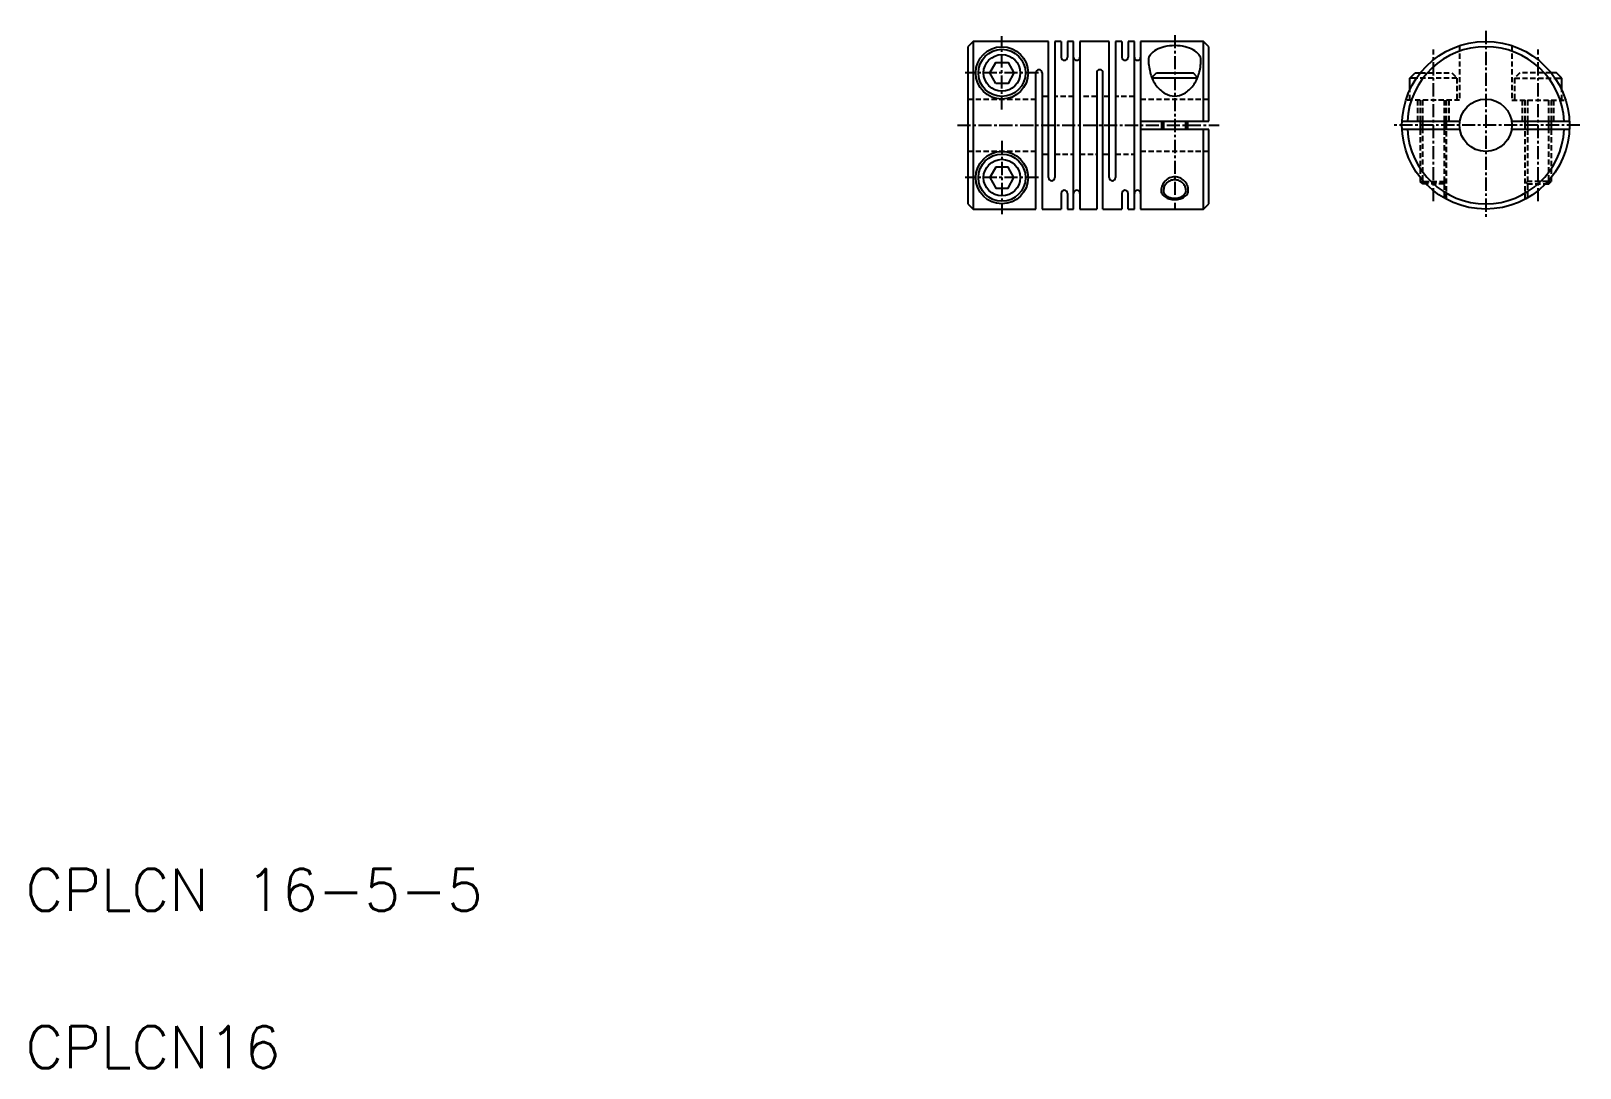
# Model space of a CAD drawing. Extents: x 11 to 158, y 10 to 109.
import ezdxf

# ---------------------------------------------------------------- set-up
doc = ezdxf.new("R2010")
doc.units = 0
doc.linetypes.add('CENTER', pattern=[2, 1.25, -0.25, 0.25, -0.25])
doc.linetypes.add('DASHED', pattern=[0.75, 0.5, -0.25])
doc.layers.get('0').update_dxf_attribs({"linetype": 'CONTINUOUS'})
doc.layers.add('CENTER', color=1, linetype='CENTER')
doc.styles.get("Standard").update_dxf_attribs({"font": 'txt.shx'})

msp = doc.modelspace()

# ---------------------------------------------------------------- linework, layer by layer
at = {"color": 7, "linetype": 'CONTINUOUS'}
for p, q in [((100.5, 108), (100, 107.5)), ((100, 107.5), (100, 92.5)), ((100.25, 107.75), (100.25, 107.75)), ((100.37, 107.87), (100.37, 107.88)), ((107.7, 108), (100.5, 108)), ((100.5, 108), (100.5, 92)), ((107.7, 95), (107.7, 108)), ((108.3, 108), (108.3, 95)), ((108.9, 108), (108.3, 108)), ((108.9, 108), (108.9, 106.5)), ((110.1, 108), (109.5, 108)), ((109.5, 108), (109.5, 106.5)), ((110.1, 92), (110.1, 108)), ((110.7, 108), (110.7, 92)), ((113.5, 108), (110.7, 108)), ((113.5, 95), (113.5, 108)), ((114.1, 108), (114.1, 95)), ((114.7, 108), (114.1, 108)), ((114.7, 108), (114.7, 106.5)), ((115.9, 108), (115.3, 108)), ((115.3, 108), (115.3, 106.5)), ((115.9, 92), (115.9, 108)), ((122.5, 108), (116.5, 108)), ((116.5, 108), (116.5, 92)), ((122.5, 100.4), (122.5, 108)), ((123, 107.5), (122.5, 108)), ((123, 100.4), (123, 107.5)), ((106.5, 92), (106.5, 105)), ((107.1, 105), (107.1, 92)), ((112.3, 105), (112.3, 92)), ((112.9, 92), (112.9, 105)), ((117.56, 104.56), (118, 105)), ((121.91, 104.5), (117.59, 104.5)), ((118, 105), (121.5, 105)), ((121.94, 104.56), (121.5, 105)), ((142.21, 104.5), (142.71, 105)), ((142.21, 103.38), (142.21, 104.5)), ((142.85, 104.5), (142.21, 104.5)), ((142.71, 105), (143.22, 105)), ((156.21, 105), (155.71, 105)), ((156.08, 104.5), (156.71, 104.5)), ((156.71, 104.5), (156.21, 105)), ((156.71, 103.38), (156.71, 104.5)), ((116.5, 100.4), (123, 100.4)), ((123, 99.6), (116.5, 99.6)), ((118.5, 100.4), (118.5, 99.6)), ((121, 99.6), (121, 100.4)), ((122.5, 92), (122.5, 99.6)), ((123, 92.5), (123, 99.6)), ((141.47, 100.4), (146.99, 100.4)), ((146.99, 99.6), (141.47, 99.6)), ((143.21, 100.4), (143.21, 99.6)), ((145.71, 99.6), (145.71, 100.4)), ((151.93, 100.4), (157.45, 100.4)), ((157.45, 99.6), (151.93, 99.6)), ((153.21, 99.6), (153.21, 100.4)), ((155.71, 100.4), (155.71, 99.6)), ((143.21, 95.01), (143.21, 94.62)), ((155.71, 95.01), (155.71, 94.62)), ((108.9, 93.5), (108.9, 92)), ((109.5, 93.5), (109.5, 92)), ((114.7, 93.5), (114.7, 92)), ((115.3, 92), (115.3, 93.5)), ((143.21, 94.62), (143.54, 94.62)), ((143.44, 94.4), (143.21, 94.62)), ((143.75, 94.4), (143.44, 94.4)), ((155.18, 94.4), (155.49, 94.4)), ((155.71, 94.62), (155.39, 94.62)), ((155.49, 94.4), (155.71, 94.62)), ((100, 92.5), (100.5, 92)), ((100.5, 92), (106.5, 92)), ((107.1, 92), (108.9, 92)), ((109.5, 92), (110.1, 92)), ((110.7, 92), (112.3, 92)), ((112.9, 92), (114.7, 92)), ((115.3, 92), (115.9, 92)), ((116.5, 92), (122.5, 92)), ((122.5, 92), (123, 92.5))]:
    msp.add_line(p, q, dxfattribs=at)
at = {"color": 3, "linetype": 'DASHED'}
for p, q in [((146.96, 107.6), (146.96, 102.4)), ((151.96, 107.6), (151.96, 102.4)), ((146.71, 104.5), (142.85, 104.5)), ((143.22, 105), (146.21, 105)), ((146.21, 105), (146.71, 104.5)), ((146.71, 104.5), (146.71, 102.4)), ((152.71, 105), (152.21, 104.5)), ((152.21, 104.5), (156.08, 104.5)), ((152.21, 104.5), (152.21, 102.4)), ((155.71, 105), (152.71, 105)), ((100, 102.5), (106.5, 102.5)), ((107.7, 102.75), (107.1, 102.75)), ((110.1, 102.75), (108.3, 102.75)), ((112.3, 102.75), (110.7, 102.75)), ((113.5, 102.75), (112.9, 102.75)), ((115.9, 102.75), (114.1, 102.75)), ((116.5, 102.5), (123, 102.5)), ((146.96, 102.4), (141.96, 102.4)), ((142.21, 102.4), (142.21, 103.38)), ((142.96, 100.4), (142.96, 102.4)), ((143.21, 102.4), (143.21, 100.4)), ((143.44, 100.4), (143.44, 102.4)), ((145.49, 102.4), (145.49, 100.4)), ((145.71, 100.4), (145.71, 102.4)), ((145.96, 100.4), (145.96, 102.4)), ((151.96, 102.4), (156.96, 102.4)), ((152.96, 100.4), (152.96, 102.4)), ((153.21, 100.4), (153.21, 102.4)), ((153.44, 102.4), (153.44, 100.4)), ((155.49, 100.4), (155.49, 102.4)), ((155.71, 102.4), (155.71, 100.4)), ((155.96, 100.4), (155.96, 102.4)), ((156.71, 102.4), (156.71, 103.38)), ((143.21, 99.6), (143.21, 95.01)), ((143.44, 94.74), (143.44, 99.6)), ((145.49, 99.6), (145.49, 93.06)), ((145.71, 92.93), (145.71, 99.6)), ((153.21, 92.93), (153.21, 99.6)), ((153.44, 99.6), (153.44, 93.06)), ((155.49, 94.74), (155.49, 99.6)), ((155.71, 99.6), (155.71, 95.01)), ((106.5, 97.5), (100, 97.5)), ((107.1, 97.25), (107.7, 97.25)), ((108.3, 97.25), (110.1, 97.25)), ((110.7, 97.25), (112.3, 97.25)), ((112.9, 97.25), (113.5, 97.25)), ((114.1, 97.25), (115.9, 97.25)), ((123, 97.5), (116.5, 97.5)), ((143.54, 94.62), (145.71, 94.62)), ((145.49, 94.4), (143.75, 94.4)), ((145.71, 94.62), (145.49, 94.4)), ((155.39, 94.62), (153.21, 94.62)), ((153.21, 94.62), (153.44, 94.4)), ((153.44, 94.4), (155.18, 94.4))]:
    msp.add_line(p, q, dxfattribs=at)
at = {"color": 3, "linetype": 'CONTINUOUS'}
for p, q in [((118.72, 99.6), (118.72, 100.4)), ((120.78, 100.4), (120.78, 99.6)), ((143.44, 99.6), (143.44, 100.4)), ((145.49, 100.4), (145.49, 99.6)), ((153.44, 100.4), (153.44, 99.6)), ((155.49, 99.6), (155.49, 100.4)), ((143.44, 94.4), (143.44, 94.74)), ((155.49, 94.4), (155.49, 94.74))]:
    msp.add_line(p, q, dxfattribs=at)
at = {"color": 7, "linetype": 'CONTINUOUS'}
for points in [[(119.75, 107.6, 0.055241), (118.74, 107.49, 0.069044), (117.98, 107.2, 0.105776), (117.41, 106.71, 0.16466), (117.25, 106.24, 0.16466)], [(122.25, 106.24, 0.16466), (122.09, 106.71, 0.105776), (121.52, 107.2, 0.069044), (120.76, 107.49, 0.055241), (119.75, 107.6, 0.055241)], [(117.25, 106.24, 0.072807), (117.45, 104.88, 0.083903), (117.98, 103.8, 0.106545), (118.84, 103.03, 0.130909), (119.75, 102.78, 0.130909)], [(119.75, 102.78, 0.130909), (120.66, 103.03, 0.106545), (121.52, 103.8, 0.083903), (122.05, 104.88, 0.072807), (122.25, 106.24, 0.072807)], [(119.75, 94.79, 0.095554), (119.34, 94.72, 0.097226), (118.99, 94.49, 0.099687), (118.76, 94.15, 0.101501), (118.68, 93.76, 0.101501)], [(120.83, 93.76, 0.101501), (120.74, 94.15, 0.099687), (120.51, 94.49, 0.097226), (120.16, 94.72, 0.095554), (119.75, 94.79, 0.095554)], [(118.68, 93.76, 0.13842), (118.75, 93.49, 0.107067), (118.99, 93.24, 0.080477), (119.32, 93.09, 0.068295), (119.75, 93.03, 0.068295)], [(119.75, 93.03, 0.068295), (120.18, 93.09, 0.080477), (120.51, 93.24, 0.107067), (120.75, 93.49, 0.13842), (120.83, 93.76, 0.13842)]]:
    msp.add_lwpolyline(points, format="xyb", dxfattribs=at)
for points in [[(102.67, 104), (102.1, 105), (102.67, 106), (103.83, 106), (104.4, 105), (103.83, 104)], [(102.67, 96), (102.1, 95), (102.67, 94), (103.83, 94), (104.4, 95), (103.83, 96)]]:
    msp.add_lwpolyline(points, close=True, dxfattribs=at)
at = {"color": 3, "linetype": 'CONTINUOUS'}
for points in [[(119.75, 95.07, 0.099484), (119.25, 94.97, 0.098897), (118.83, 94.68, 0.098078), (118.55, 94.26, 0.097507), (118.45, 93.76, 0.097507)], [(121.05, 93.76, 0.097507), (120.95, 94.26, 0.098078), (120.67, 94.68, 0.098897), (120.25, 94.97, 0.099484), (119.75, 95.07, 0.099484)], [(118.45, 93.76, 0.142396), (118.54, 93.45, 0.107169), (118.83, 93.16, 0.078685), (119.23, 92.98, 0.066066), (119.75, 92.91, 0.066066)], [(119.75, 92.91, 0.066066), (120.27, 92.98, 0.078685), (120.67, 93.16, 0.107169), (120.96, 93.45, 0.142396), (121.05, 93.76, 0.142396)]]:
    msp.add_lwpolyline(points, format="xyb", dxfattribs=at)
at = {"color": 7, "linetype": 'CONTINUOUS'}
for centre, radius in [((103.25, 105), 2.5), ((103.25, 105), 2.25), ((103.25, 105), 1.75), ((149.46, 100), 8), ((149.46, 100), 2.5), ((103.25, 95), 2.5), ((103.25, 95), 2.25), ((103.25, 95), 1.75)]:
    msp.add_circle(centre, radius, dxfattribs=at)
for centre, radius, start, end in [((149.46, 100), 7.5, 3.0572, 176.9428), ((106.8, 105), 0.3, 0, 180), ((109.2, 106.5), 0.3, 180, 0), ((110.4, 106.5), 0.3, 180, 0), ((112.6, 105), 0.3, 0, 180), ((115, 106.5), 0.3, 180, 0), ((116.2, 106.5), 0.3, 180, 0), ((149.46, 100), 7.5, 183.0572, 356.9428), ((108, 95), 0.3, 180, 0), ((113.8, 95), 0.3, 180, 0), ((109.2, 93.5), 0.3, 0, 180), ((110.4, 93.5), 0.3, 0, 180), ((115, 93.5), 0.3, 0, 180), ((116.2, 93.5), 0.3, 0, 180)]:
    msp.add_arc(centre, radius, start, end, dxfattribs=at)
at = {"layer": 'CENTER', "color": 1, "linetype": 'CENTER'}
for p, q in [((103.25, 101.5), (103.25, 108.5)), ((119.75, 108.6), (119.75, 91.91)), ((149.46, 109), (149.46, 91)), ((144.46, 92.76), (144.46, 107.24)), ((154.46, 92.76), (154.46, 107.24)), ((106.75, 105), (99.75, 105)), ((99, 100), (124, 100)), ((158.46, 100), (140.46, 100)), ((103.25, 98.5), (103.25, 91.5)), ((106.75, 95), (99.75, 95))]:
    msp.add_line(p, q, dxfattribs=at)

# ---------------------------------------------------------------- texts
at = {"color": 7, "linetype": 'CONTINUOUS'}
for s, p in [('CPLCN 16-5-5', (10, 25)), ('CPLCN16', (10, 10))]:
    msp.add_text(s, height=4, dxfattribs=at).set_placement(p)

doc.saveas('drawing.dxf')
